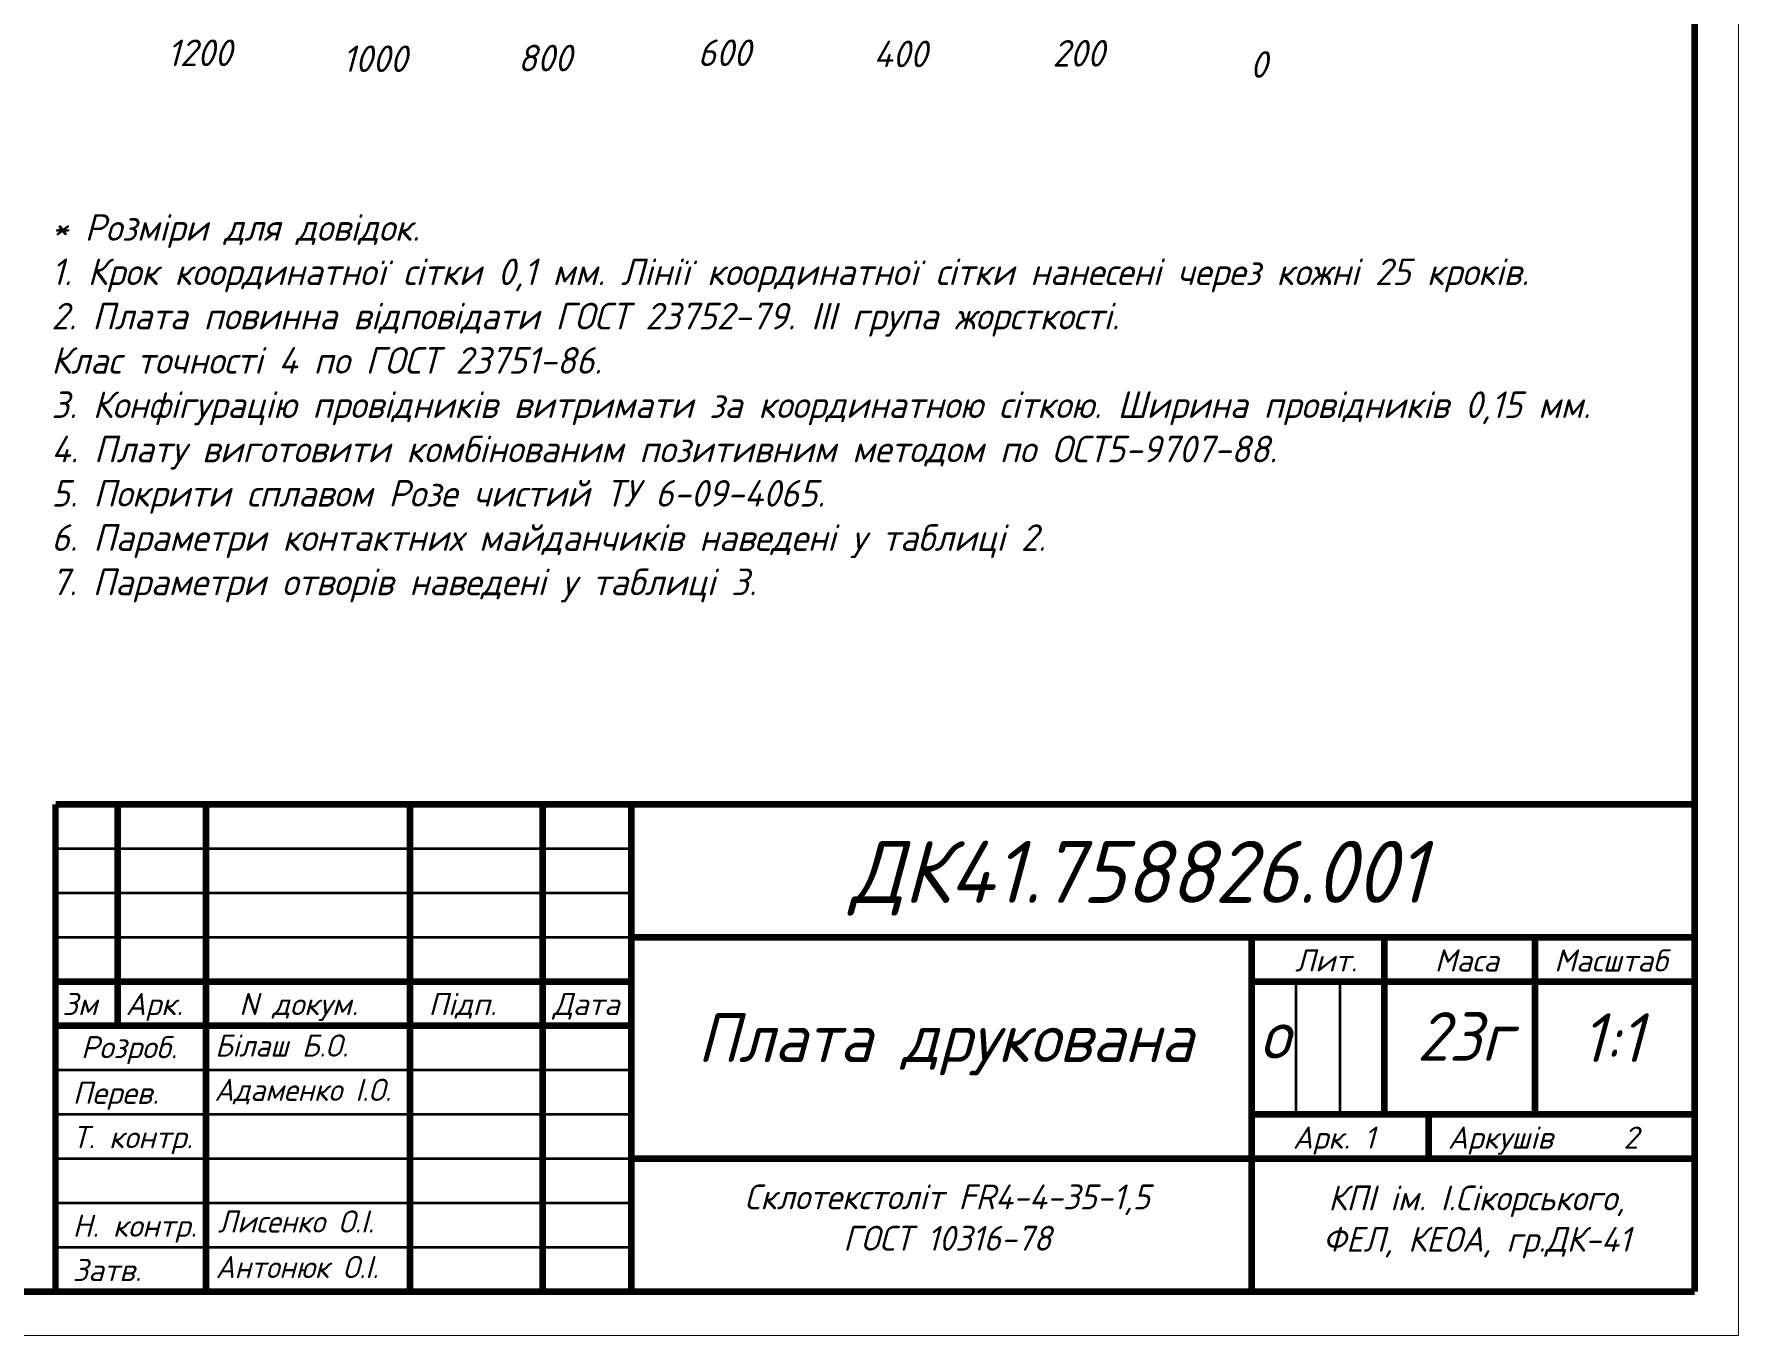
# Model space of a CAD drawing. Header units: millimetres. Extents: x 1557 to 2774, y 1107 to 1474.
# Drawn here: x 1784.9 to 1977.4, y 1169.9 to 1316.8 of the extents above; entities that cross this region are included whole.
import ezdxf

# ---------------------------------------------------------------- set-up
doc = ezdxf.new("R2010")
doc.units = ezdxf.units.MM
doc.layers.add('Sheet', color=255, linetype='Continuous')
doc.styles.add('Gost', font='gost_type_0.ttf')
doc.styles.get("Standard").update_dxf_attribs({"font": 'arial.ttf'})

msp = doc.modelspace()

# ---------------------------------------------------------------- linework, layer by layer
at = {"layer": 'Sheet'}
for points, const_width in [([(1557.363, 1466.892), (1977.321, 1466.892), (1977.321, 1169.934), (1557.363, 1169.934), (1557.363, 1466.892)], 0.0991), ([(1972.363, 1174.894), (1972.363, 1461.894)], 0.749), ([(1787.363, 1229.892), (1787.363, 1174.892)], 0.749), ([(1972.363, 1229.892), (1787.363, 1229.892)], 0.749), ([(1794.363, 1229.892), (1794.363, 1204.892)], 0.749), ([(1804.363, 1174.892), (1804.363, 1229.892)], 0.749), ([(1827.363, 1229.892), (1827.363, 1174.892)], 0.749), ([(1842.363, 1174.892), (1842.363, 1229.892)], 0.749), ([(1852.363, 1229.892), (1852.363, 1174.892)], 0.749), ([(1852.363, 1224.892), (1787.363, 1224.892)], 0.3), ([(1787.363, 1219.892), (1852.363, 1219.892)], 0.3), ([(1852.363, 1214.892), (1787.363, 1214.892)], 0.3), ([(1852.363, 1214.892), (1972.363, 1214.892)], 0.749), ([(1922.363, 1214.892), (1922.363, 1174.892)], 0.749), ([(1937.363, 1194.892), (1937.363, 1214.892)], 0.749), ([(1954.363, 1214.892), (1954.363, 1194.892)], 0.749), ([(1852.363, 1209.892), (1787.363, 1209.892)], 0.749), ([(1972.363, 1209.892), (1922.363, 1209.892)], 0.749), ([(1927.363, 1194.892), (1927.363, 1209.892)], 0.3), ([(1932.363, 1209.892), (1932.363, 1194.892)], 0.3), ([(1787.363, 1204.892), (1852.363, 1204.892)], 0.749), ([(1787.363, 1199.892), (1852.363, 1199.892)], 0.3), ([(1852.363, 1194.892), (1787.363, 1194.892)], 0.3), ([(1922.363, 1194.892), (1972.363, 1194.892)], 0.749), ([(1942.363, 1194.892), (1942.363, 1189.892)], 0.749), ([(1787.363, 1189.892), (1852.363, 1189.892)], 0.3), ([(1972.363, 1189.892), (1852.363, 1189.892)], 0.749), ([(1852.363, 1184.892), (1787.363, 1184.892)], 0.3), ([(1787.363, 1179.892), (1852.363, 1179.892)], 0.3), ([(1972.363, 1174.892), (1577.363, 1174.892)], 0.749)]:
    msp.add_lwpolyline(points, dxfattribs=dict(at, const_width=const_width))

# ---------------------------------------------------------------- texts
at = {"attachment_point": 1, "style": 'Gost'}
for s, width, gutter_width, heights, insert, char_height in [('{\\fGOST type B|b0|i1|c204|p34;1200}', 15.88495, 17.5, [0], (1799.958, 1316.233), 3), ('{\\fGOST type B|b0|i1|c204|p34;600}', 15.88495, 17.5, [0], (1859.835, 1316.24), 3), ('{\\fGOST type B|b0|i1|c204|p34;1000}', 15.88495, 17.5, [0], (1819.74, 1315.563), 3), ('{\\fGOST type B|b0|i1|c204|p34;800}', 15.88495, 17.5, [0], (1839.553, 1315.645), 3), ('{\\fGOST type B|b0|i1|c204|p34;400}', 15.88495, 17.5, [0], (1879.686, 1316.109), 3), ('{\\fGOST type B|b0|i1|c204|p34;200}', 15.88495, 17.5, [0], (1899.882, 1316.181), 3), ('{\\fGOST type B|b0|i1|c204|p34;0}', 5.5, 17.5, [0], (1922.181, 1314.919), 3), ('\\pxqc;{\\fGOST type B|b0|i1|c204|p34;ДК41.758826.001}', 120, 25, [19.892], (1849.541, 1225.773), 7), ('\\pxqc;{\\fGOST type B|b0|i1|c204|p34;\\PПлата друкована}', 70.00008, 25, [0], (1852.783, 1215.466), 5.5), ('{\\fGOST type B|b0|i1|c204|p34;о}', 17.43543, 25, [0], (1923.281, 1206.679), 5.5), ('\\pxqc;{\\fGOST type B|b0|i1|c204|p34;23г}', 12.60538, 25, [0], (1940.065, 1206.441), 5.5), ('{\\fGOST type B|b0|i1|c204|p34; 1:1}', 17.43543, 25, [0], (1956.239, 1206.301), 5.5), ('{\\fGOST type B|b0|i1|c204|p34;Білаш Б.О.}', 23.45413, 25, [3.305], (1805.372, 1203.913), 2.5), ('{\\fGOST type B|b0|i1|c204|p34;Адаменко І.О.}', 22.21876, 25, [0], (1805.297, 1198.913), 2.5), ('\\pxqc;{\\fGOST type B|b0|i1|c204|p34;Склотекстоліт FR4-4-35-1,5 ГОСТ 10316-78}', 49.65167, 25, [9.746], (1863.184, 1186.979), 2.8), ('\\pxqc;{\\fGOST type B|b0|i1|c204|p34;КПІ ім. І.Сікорського, \\PФЕЛ, КЕОА, гр.ДК-41}', 49.65167, 25, [9.746], (1922.945, 1186.857), 2.8), ('{\\fGOST type B|b0|i1|c204|p34;Лисенко О.І.}', 21.26755, 25, [0], (1805.686, 1184.051), 2.5), ('{\\fGOST type B|b0|i1|c204|p34;Антонюк О.І.}', 21.30517, 25, [0], (1805.432, 1178.913), 2.5)]:
    msp.add_mtext_dynamic_manual_height_columns(s, width=width, gutter_width=gutter_width, heights=heights, dxfattribs=dict(at, insert=insert, char_height=char_height))
at = {"lineweight": 40, "insert": (1786.89, 1296.512), "char_height": 3, "attachment_point": 1, "style": 'Gost'}
msp.add_mtext_dynamic_manual_height_columns('{\\fGOST type B|b0|i1|c204|p34;* Розміри для довідок.\\P1. Крок координатної сітки 0,1 мм. Лінії координатної сітки нанесені через кожні 25 кроків.\\P2. Плата повинна відповідати ГОСТ 23752-79. III група жорсткості.\\PКлас точності 4 по ГОСТ 23751-86. \\P3. Конфігурацію провідників витримати за координатною сіткою. Ширина провідників 0,15 мм.\\P4. Плату виготовити комбінованим позитивним методом по ОСТ5-9707-88.\\P5. Покрити сплавом Розе чистий ТУ 6-09-4065.\\P6. Параметри контактних майданчиків наведені у таблиці 2.\\P7. Параметри отворів наведені у таблиці 3.}', width=177.75188, gutter_width=12.5, heights=[0], dxfattribs=at)
at = {"color": 0, "char_height": 2.5, "attachment_point": 1}
for s, width, insert in [('\\pxqc;{\\fISOCPEUR|b0|i1|c204|p34;Лит.}', 12.5146, (1924.518, 1213.522)), ('\\pxqc;{\\fISOCPEUR|b0|i1|c204|p34;Маса}', 14.27777, (1939.518, 1213.522)), ('{\\fISOCPEUR|b0|i1|c204|p34;Масштаб}', 18.00001, (1956.518, 1213.522)), ('{\\fISOCPEUR|b0|i1|c204|p34;Зм  Арк. \\fISOCPEUR|b0|i1|c0|p34;   N \\fISOCPEUR|b0|i1|c204|p34;докум\\fISOCPEUR|b0|i1|c0|p34;.\\fISOCPEUR|b0|i1|c204|p34; \\fISOCPEUR|b0|i1|c0|p34;    \\fISOCPEUR|b0|i1|c204|p34;Підп. \\fISOCPEUR|b0|i1|c0|p34; \\fISOCPEUR|b0|i1|c204|p34;  Дата}', 64.24897, (1788.129, 1208.598)), ('{\\fISOCPEUR|b0|i1|c0|p34; \\fISOCPEUR|b0|i1|c204|p34;Розроб.  }', 64.99995, (1788.639, 1203.732)), ('{\\fISOCPEUR|b0|i1|c0|p34; \\fISOCPEUR|b0|i1|c204|p34;Перев.^I     }', 64.99995, (1787.697, 1198.575)), ('{\\fISOCPEUR|b0|i1|c204|p34; Т. контр\\fISOCPEUR|b0|i1|c0|p34;.}', 64.99995, (1787.697, 1193.575)), ('\\pxqc;{\\fISOCPEUR|b0|i1|c204|p34;Арк. 1}', 14.27777, (1924.518, 1193.522)), ('{\\fISOCPEUR|b0|i1|c204|p34;Аркушів     2}', 27.01175, (1944.518, 1193.522)), ('{\\fISOCPEUR|b0|i1|c0|p34; \\fISOCPEUR|b0|i1|c204|p34;Н. контр.}', 64.99995, (1787.697, 1183.575)), ('{\\fISOCPEUR|b0|i1|c204|p34; Затв.      }', 64.99995, (1787.697, 1178.575))]:
    msp.add_mtext_dynamic_manual_height_columns(s, width=width, gutter_width=12.5, heights=[0], dxfattribs=dict(at, insert=insert))

doc.saveas('drawing.dxf')
